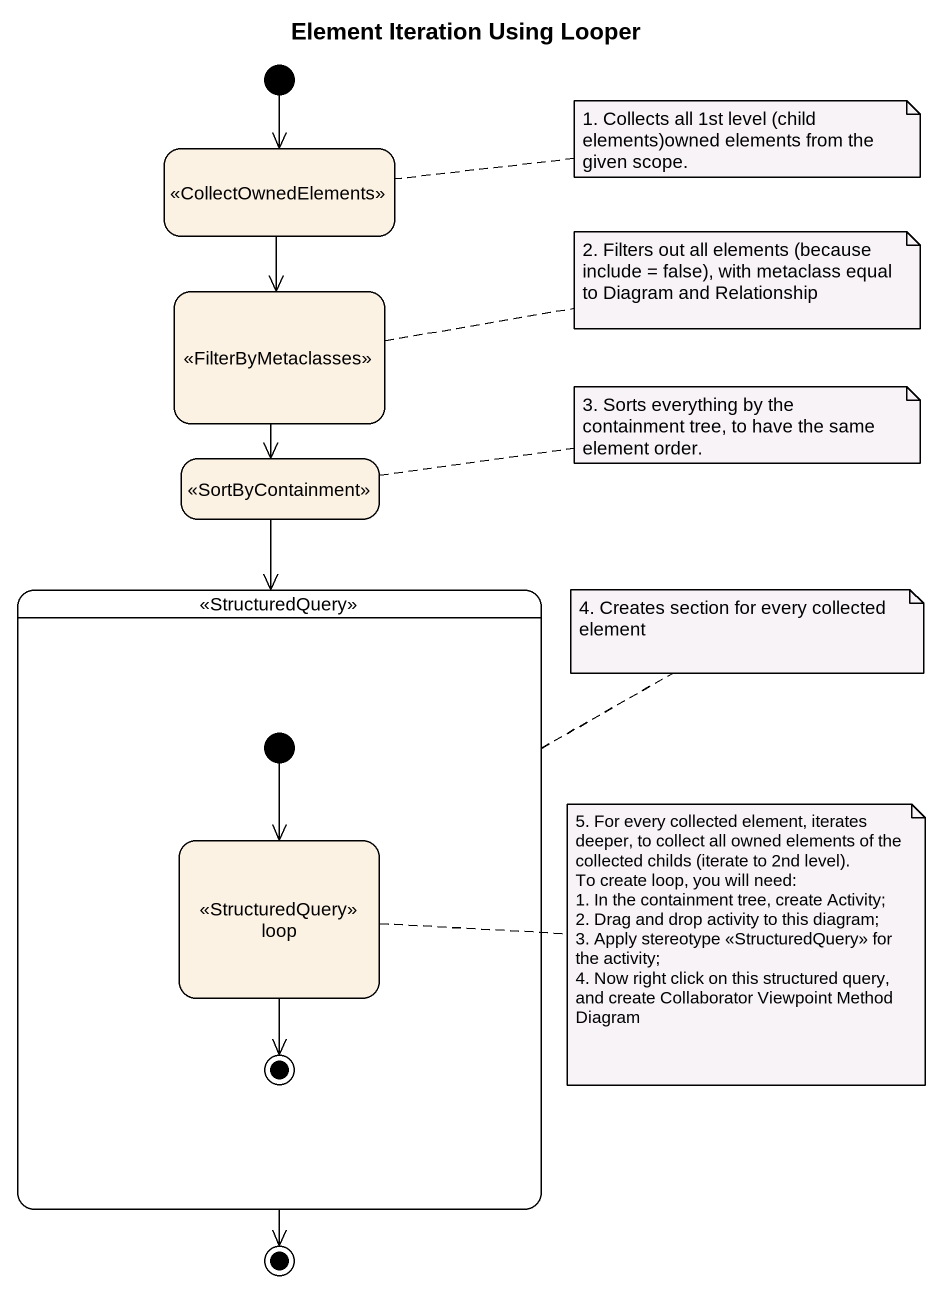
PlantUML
@startuml
title Element Iteration Using Looper
hide empty description
state " " as state1 <<CollectOwnedElements>>
state " " as state2 <<FilterByMetaclasses>>
state " " as state3 <<SortByContainment>>
state " " as state4 <<StructuredQuery>> {
  state "loop" as loop_ <<StructuredQuery>>
  [*] --> loop_
  loop_ --> [*]
}
[*] --> state1
state1 --> state2
state2 --> state3
state3 --> state4
state4 --> [*]
note right of state1 : 1. Collects all 1st level (child elements)owned elements from the given scope.
note right of state2 : 2. Filters out all elements (because include = false), with metaclass equal to Diagram and Relationship
note right of state3 : 3. Sorts everything by the containment tree, to have the same element order.
note right of state4 : 4. Creates section for every collected element
note right of loop_
  5. For every collected element, iterates deeper, to collect all owned elements of the collected childs (iterate to 2nd level).
  To create loop, you will need:
  1. In the containment tree, create Activity;
  2. Drag and drop activity to this diagram;
  3. Apply stereotype <<StructuredQuery>> for the activity;
  4. Now right click on this structured query, and create Collaborator Viewpoint Method Diagram
end note
@enduml
